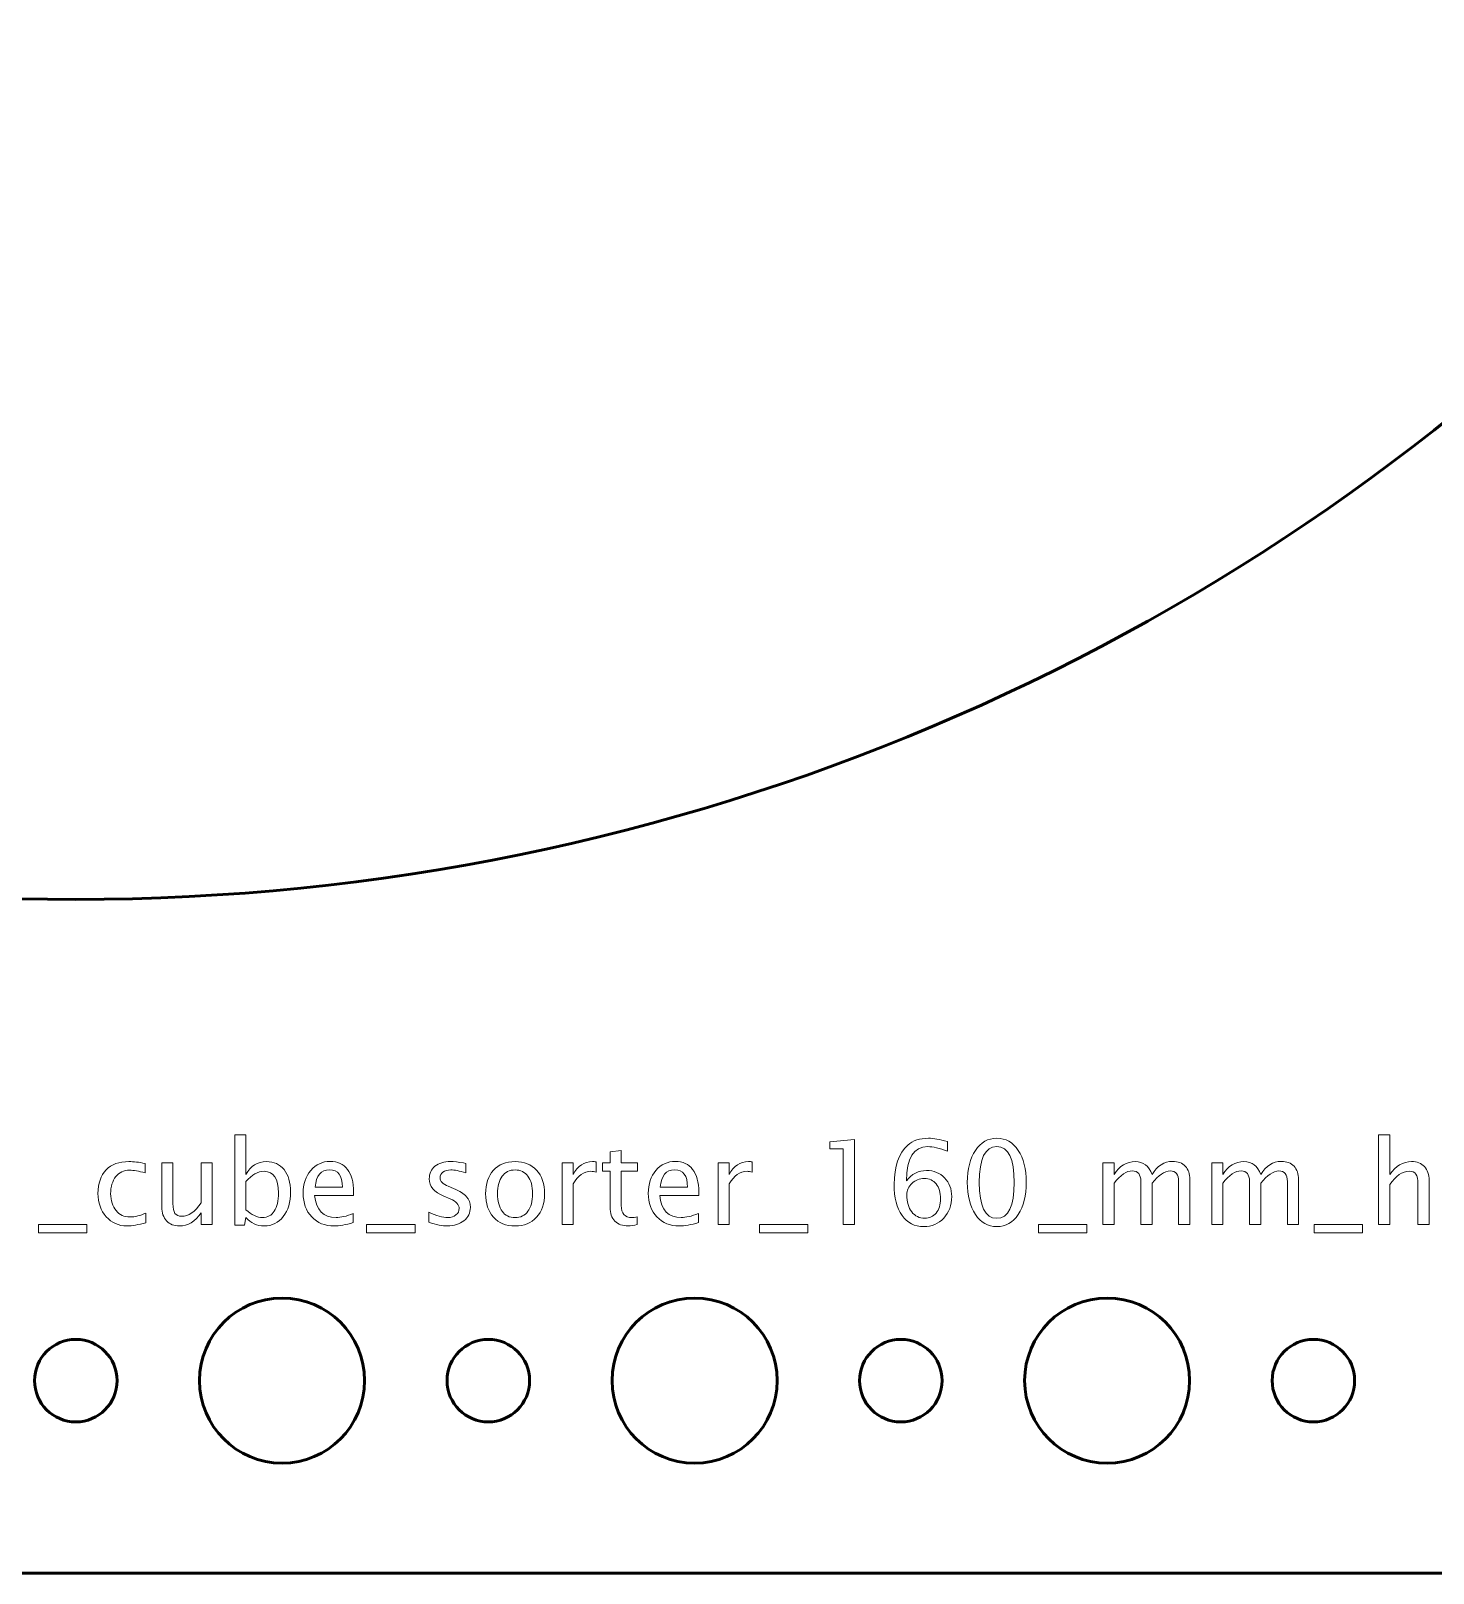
# Model space of a CAD drawing. Header units: centimetres. Extents: x -31.4 to 31.4, y -20.9 to 20.9.
# Drawn here: x -21.16 to -16.06, y -20.95 to -15.34 of the extents above; entities that cross this region are included whole.
import ezdxf

# ---------------------------------------------------------------- set-up
doc = ezdxf.new("R2010")
doc.units = ezdxf.units.CM
doc.header["$MEASUREMENT"] = 0
doc.layers.add('Layer 1', color=7, linetype='Continuous')

msp = doc.modelspace()

# ---------------------------------------------------------------- linework, layer by layer
at = {"layer": 'Layer 1', "lineweight": 53}
msp.add_ellipse((-20.99977, -10.50023), major_axis=(0, 8.00023), ratio=1, dxfattribs=at)
for points, knots in [([(-31.45, -20.45), (-31.45, -20.45), (-31.45, -0.55), (-31.45, -0.55), (-31.45, -0.55), (-31.45, -0.27386), (-31.22614, -0.05), (-30.95, -0.05), (-30.95, -0.05), (-30.95, -0.05), (-11.05, -0.05), (-11.05, -0.05), (-11.05, -0.05), (-10.77386, -0.05), (-10.55, -0.27386), (-10.55, -0.55), (-10.55, -0.55), (-10.55, -0.55), (-10.55, -20.45), (-10.55, -20.45), (-10.55, -20.45), (-10.55, -20.72614), (-10.77386, -20.95), (-11.05, -20.95), (-11.05, -20.95), (-11.05, -20.95), (-30.95, -20.95), (-30.95, -20.95), (-30.95, -20.95), (-31.22614, -20.95), (-31.45, -20.72614), (-31.45, -20.45)], [0, 0, 0, 0, 0.1111111, 0.1111111, 0.1111111, 0.1111111, 0.2222222, 0.2222222, 0.2222222, 0.2222222, 0.3333333, 0.3333333, 0.3333333, 0.3333333, 0.4444444, 0.4444444, 0.4444444, 0.4444444, 0.5555556, 0.5555556, 0.5555556, 0.5555556, 0.6666667, 0.6666667, 0.6666667, 0.6666667, 0.7777778, 0.7777778, 0.7777778, 0.7777778, 1, 1, 1, 1]), ([(-20.55, -20.25), (-20.55, -20.08431), (-20.41569, -19.95), (-20.25, -19.95), (-20.25, -19.95), (-20.08431, -19.95), (-19.95, -20.08431), (-19.95, -20.25), (-19.95, -20.25), (-19.95, -20.41569), (-20.08431, -20.55), (-20.25, -20.55), (-20.25, -20.55), (-20.41569, -20.55), (-20.55, -20.41569), (-20.55, -20.25)], [0, 0, 0, 0, 0.2, 0.2, 0.2, 0.2, 0.4, 0.4, 0.4, 0.4, 0.6, 0.6, 0.6, 0.6, 1, 1, 1, 1]), ([(-19.05, -20.25), (-19.05, -20.08431), (-18.91569, -19.95), (-18.75, -19.95), (-18.75, -19.95), (-18.58431, -19.95), (-18.45, -20.08431), (-18.45, -20.25), (-18.45, -20.25), (-18.45, -20.41569), (-18.58431, -20.55), (-18.75, -20.55), (-18.75, -20.55), (-18.91569, -20.55), (-19.05, -20.41569), (-19.05, -20.25)], [0, 0, 0, 0, 0.2, 0.2, 0.2, 0.2, 0.4, 0.4, 0.4, 0.4, 0.6, 0.6, 0.6, 0.6, 1, 1, 1, 1]), ([(-17.55, -20.25), (-17.55, -20.08431), (-17.41569, -19.95), (-17.25, -19.95), (-17.25, -19.95), (-17.08431, -19.95), (-16.95, -20.08431), (-16.95, -20.25), (-16.95, -20.25), (-16.95, -20.41569), (-17.08431, -20.55), (-17.25, -20.55), (-17.25, -20.55), (-17.41569, -20.55), (-17.55, -20.41569), (-17.55, -20.25)], [0, 0, 0, 0, 0.2, 0.2, 0.2, 0.2, 0.4, 0.4, 0.4, 0.4, 0.6, 0.6, 0.6, 0.6, 1, 1, 1, 1]), ([(-21.15, -20.25), (-21.15, -20.16716), (-21.08284, -20.1), (-21, -20.1), (-21, -20.1), (-20.91716, -20.1), (-20.85, -20.16716), (-20.85, -20.25), (-20.85, -20.25), (-20.85, -20.33284), (-20.91716, -20.4), (-21, -20.4), (-21, -20.4), (-21.08284, -20.4), (-21.15, -20.33284), (-21.15, -20.25)], [0, 0, 0, 0, 0.2, 0.2, 0.2, 0.2, 0.4, 0.4, 0.4, 0.4, 0.6, 0.6, 0.6, 0.6, 1, 1, 1, 1]), ([(-19.65, -20.25), (-19.65, -20.16716), (-19.58284, -20.1), (-19.5, -20.1), (-19.5, -20.1), (-19.41716, -20.1), (-19.35, -20.16716), (-19.35, -20.25), (-19.35, -20.25), (-19.35, -20.33284), (-19.41716, -20.4), (-19.5, -20.4), (-19.5, -20.4), (-19.58284, -20.4), (-19.65, -20.33284), (-19.65, -20.25)], [0, 0, 0, 0, 0.2, 0.2, 0.2, 0.2, 0.4, 0.4, 0.4, 0.4, 0.6, 0.6, 0.6, 0.6, 1, 1, 1, 1]), ([(-18.15, -20.25), (-18.15, -20.16716), (-18.08284, -20.1), (-18, -20.1), (-18, -20.1), (-17.91716, -20.1), (-17.85, -20.16716), (-17.85, -20.25), (-17.85, -20.25), (-17.85, -20.33284), (-17.91716, -20.4), (-18, -20.4), (-18, -20.4), (-18.08284, -20.4), (-18.15, -20.33284), (-18.15, -20.25)], [0, 0, 0, 0, 0.2, 0.2, 0.2, 0.2, 0.4, 0.4, 0.4, 0.4, 0.6, 0.6, 0.6, 0.6, 1, 1, 1, 1]), ([(-16.65, -20.25), (-16.65, -20.16716), (-16.58284, -20.1), (-16.5, -20.1), (-16.5, -20.1), (-16.41716, -20.1), (-16.35, -20.16716), (-16.35, -20.25), (-16.35, -20.25), (-16.35, -20.33284), (-16.41716, -20.4), (-16.5, -20.4), (-16.5, -20.4), (-16.58284, -20.4), (-16.65, -20.33284), (-16.65, -20.25)], [0, 0, 0, 0, 0.2, 0.2, 0.2, 0.2, 0.4, 0.4, 0.4, 0.4, 0.6, 0.6, 0.6, 0.6, 1, 1, 1, 1])]:
    msp.add_open_spline(points, degree=3, knots=knots, dxfattribs=at)
at = {"layer": 'Layer 1', "color": 5, "lineweight": 9}
for points, knots in [([(-20.422, -19.68506), (-20.422, -19.68506), (-20.422, -19.35613), (-20.422, -19.35613), (-20.422, -19.35613), (-20.422, -19.35613), (-20.38136, -19.35613), (-20.38136, -19.35613), (-20.38136, -19.35613), (-20.38136, -19.35613), (-20.38136, -19.50056), (-20.38136, -19.50056), (-20.38136, -19.50056), (-20.36471, -19.46916), (-20.33966, -19.4535), (-20.30629, -19.4535), (-20.30629, -19.4535), (-20.27927, -19.4535), (-20.25803, -19.46331), (-20.24251, -19.48299), (-20.24251, -19.48299), (-20.22699, -19.50268), (-20.21923, -19.52956), (-20.21923, -19.56363), (-20.21923, -19.56363), (-20.21923, -19.60075), (-20.22804, -19.63073), (-20.24561, -19.65345), (-20.24561, -19.65345), (-20.26318, -19.67624), (-20.28632, -19.6876), (-20.31497, -19.6876), (-20.31497, -19.6876), (-20.34157, -19.6876), (-20.36372, -19.67744), (-20.38136, -19.65705), (-20.38136, -19.65705), (-20.38136, -19.65705), (-20.3863, -19.68506), (-20.3863, -19.68506), (-20.3863, -19.68506), (-20.3863, -19.68506), (-20.422, -19.68506), (-20.422, -19.68506)], [0, 0, 0, 0, 0.0833333, 0.0833333, 0.0833333, 0.0833333, 0.1666667, 0.1666667, 0.1666667, 0.1666667, 0.25, 0.25, 0.25, 0.25, 0.3333333, 0.3333333, 0.3333333, 0.3333333, 0.4166667, 0.4166667, 0.4166667, 0.4166667, 0.5, 0.5, 0.5, 0.5, 0.5833333, 0.5833333, 0.5833333, 0.5833333, 0.6666667, 0.6666667, 0.6666667, 0.6666667, 0.75, 0.75, 0.75, 0.75, 0.8333333, 0.8333333, 0.8333333, 0.8333333, 1, 1, 1, 1]), ([(-18.20958, -19.68252), (-18.20958, -19.68252), (-18.20958, -19.40693), (-18.20958, -19.40693), (-18.20958, -19.40693), (-18.20958, -19.40693), (-18.25826, -19.40693), (-18.25826, -19.40693), (-18.25826, -19.40693), (-18.25826, -19.40693), (-18.25826, -19.38153), (-18.25826, -19.38153), (-18.25826, -19.38153), (-18.25826, -19.38153), (-18.16894, -19.37391), (-18.16894, -19.37391), (-18.16894, -19.37391), (-18.16894, -19.37391), (-18.16894, -19.68252), (-18.16894, -19.68252), (-18.16894, -19.68252), (-18.16894, -19.68252), (-18.20958, -19.68252), (-18.20958, -19.68252)], [0, 0, 0, 0, 0.1428571, 0.1428571, 0.1428571, 0.1428571, 0.2857143, 0.2857143, 0.2857143, 0.2857143, 0.4285714, 0.4285714, 0.4285714, 0.4285714, 0.5714286, 0.5714286, 0.5714286, 0.5714286, 0.7142857, 0.7142857, 0.7142857, 0.7142857, 1, 1, 1, 1]), ([(-17.97999, -19.52391), (-17.96051, -19.49872), (-17.93603, -19.48609), (-17.90654, -19.48609), (-17.90654, -19.48609), (-17.8798, -19.48609), (-17.85793, -19.49491), (-17.84085, -19.51262), (-17.84085, -19.51262), (-17.82385, -19.53033), (-17.81531, -19.55305), (-17.81531, -19.58078), (-17.81531, -19.58078), (-17.81531, -19.6126), (-17.82484, -19.63878), (-17.84396, -19.65931), (-17.84396, -19.65931), (-17.86308, -19.67984), (-17.88735, -19.69014), (-17.91691, -19.69014), (-17.91691, -19.69014), (-17.9505, -19.69014), (-17.97688, -19.67652), (-17.99586, -19.64936), (-17.99586, -19.64936), (-18.01491, -19.62212), (-18.02444, -19.58445), (-18.02444, -19.5364), (-18.02444, -19.5364), (-18.02444, -19.47163), (-18.00779, -19.42415), (-17.97455, -19.39381), (-17.97455, -19.39381), (-17.95649, -19.37716), (-17.93152, -19.36883), (-17.8997, -19.36883), (-17.8997, -19.36883), (-17.88121, -19.36883), (-17.85828, -19.37264), (-17.83098, -19.38026), (-17.83098, -19.38026), (-17.83098, -19.38026), (-17.83098, -19.41582), (-17.83098, -19.41582), (-17.83098, -19.41582), (-17.85983, -19.40482), (-17.88354, -19.39931), (-17.90217, -19.39931), (-17.90217, -19.39931), (-17.95402, -19.39931), (-17.97999, -19.44087), (-17.97999, -19.52391)], [0, 0, 0, 0, 0.0714286, 0.0714286, 0.0714286, 0.0714286, 0.1428571, 0.1428571, 0.1428571, 0.1428571, 0.2142857, 0.2142857, 0.2142857, 0.2142857, 0.2857143, 0.2857143, 0.2857143, 0.2857143, 0.3571429, 0.3571429, 0.3571429, 0.3571429, 0.4285714, 0.4285714, 0.4285714, 0.4285714, 0.5, 0.5, 0.5, 0.5, 0.5714286, 0.5714286, 0.5714286, 0.5714286, 0.6428571, 0.6428571, 0.6428571, 0.6428571, 0.7142857, 0.7142857, 0.7142857, 0.7142857, 0.7857143, 0.7857143, 0.7857143, 0.7857143, 0.8571429, 0.8571429, 0.8571429, 0.8571429, 1, 1, 1, 1]), ([(-17.65134, -19.69014), (-17.68344, -19.69014), (-17.70933, -19.67539), (-17.72895, -19.64597), (-17.72895, -19.64597), (-17.74863, -19.61655), (-17.75844, -19.57775), (-17.75844, -19.52949), (-17.75844, -19.52949), (-17.75844, -19.48123), (-17.74863, -19.44242), (-17.72895, -19.413), (-17.72895, -19.413), (-17.70933, -19.38358), (-17.68344, -19.36883), (-17.65134, -19.36883), (-17.65134, -19.36883), (-17.61909, -19.36883), (-17.5932, -19.38351), (-17.57359, -19.41286), (-17.57359, -19.41286), (-17.55404, -19.44221), (-17.54424, -19.48109), (-17.54424, -19.52949), (-17.54424, -19.52949), (-17.54424, -19.57775), (-17.55404, -19.61655), (-17.57359, -19.64597), (-17.57359, -19.64597), (-17.5932, -19.67539), (-17.61909, -19.69014), (-17.65134, -19.69014)], [0, 0, 0, 0, 0.1111111, 0.1111111, 0.1111111, 0.1111111, 0.2222222, 0.2222222, 0.2222222, 0.2222222, 0.3333333, 0.3333333, 0.3333333, 0.3333333, 0.4444444, 0.4444444, 0.4444444, 0.4444444, 0.5555556, 0.5555556, 0.5555556, 0.5555556, 0.6666667, 0.6666667, 0.6666667, 0.6666667, 0.7777778, 0.7777778, 0.7777778, 0.7777778, 1, 1, 1, 1]), ([(-17.65141, -19.65966), (-17.609, -19.65966), (-17.58784, -19.61627), (-17.58784, -19.52949), (-17.58784, -19.52949), (-17.58784, -19.4427), (-17.609, -19.39931), (-17.65141, -19.39931), (-17.65141, -19.39931), (-17.69367, -19.39931), (-17.71484, -19.4427), (-17.71484, -19.52949), (-17.71484, -19.52949), (-17.71484, -19.61627), (-17.69367, -19.65966), (-17.65141, -19.65966)], [0, 0, 0, 0, 0.2, 0.2, 0.2, 0.2, 0.4, 0.4, 0.4, 0.4, 0.6, 0.6, 0.6, 0.6, 1, 1, 1, 1]), ([(-16.26294, -19.68252), (-16.26294, -19.68252), (-16.26294, -19.35613), (-16.26294, -19.35613), (-16.26294, -19.35613), (-16.26294, -19.35613), (-16.2223, -19.35613), (-16.2223, -19.35613), (-16.2223, -19.35613), (-16.2223, -19.35613), (-16.2223, -19.50056), (-16.2223, -19.50056), (-16.2223, -19.50056), (-16.20078, -19.46916), (-16.17439, -19.4535), (-16.14321, -19.4535), (-16.14321, -19.4535), (-16.12359, -19.4535), (-16.108, -19.45964), (-16.0965, -19.47198), (-16.0965, -19.47198), (-16.085, -19.48426), (-16.07922, -19.50084), (-16.07922, -19.52158), (-16.07922, -19.52158), (-16.07922, -19.52158), (-16.07922, -19.68252), (-16.07922, -19.68252), (-16.07922, -19.68252), (-16.07922, -19.68252), (-16.11985, -19.68252), (-16.11985, -19.68252), (-16.11985, -19.68252), (-16.11985, -19.68252), (-16.11985, -19.53485), (-16.11985, -19.53485), (-16.11985, -19.53485), (-16.11985, -19.5182), (-16.12232, -19.50634), (-16.12719, -19.49929), (-16.12719, -19.49929), (-16.13213, -19.49216), (-16.14025, -19.48863), (-16.1516, -19.48863), (-16.1516, -19.48863), (-16.17658, -19.48863), (-16.20015, -19.50493), (-16.2223, -19.53753), (-16.2223, -19.53753), (-16.2223, -19.53753), (-16.2223, -19.68252), (-16.2223, -19.68252), (-16.2223, -19.68252), (-16.2223, -19.68252), (-16.26294, -19.68252), (-16.26294, -19.68252)], [0, 0, 0, 0, 0.0666667, 0.0666667, 0.0666667, 0.0666667, 0.1333333, 0.1333333, 0.1333333, 0.1333333, 0.2, 0.2, 0.2, 0.2, 0.2666667, 0.2666667, 0.2666667, 0.2666667, 0.3333333, 0.3333333, 0.3333333, 0.3333333, 0.4, 0.4, 0.4, 0.4, 0.4666667, 0.4666667, 0.4666667, 0.4666667, 0.5333333, 0.5333333, 0.5333333, 0.5333333, 0.6, 0.6, 0.6, 0.6, 0.6666667, 0.6666667, 0.6666667, 0.6666667, 0.7333333, 0.7333333, 0.7333333, 0.7333333, 0.8, 0.8, 0.8, 0.8, 0.8666667, 0.8666667, 0.8666667, 0.8666667, 1, 1, 1, 1]), ([(-20.74578, -19.67575), (-20.7721, -19.68365), (-20.79482, -19.6876), (-20.81394, -19.6876), (-20.81394, -19.6876), (-20.84428, -19.6876), (-20.8694, -19.67638), (-20.88936, -19.65402), (-20.88936, -19.65402), (-20.90933, -19.63158), (-20.91935, -19.60329), (-20.91935, -19.56921), (-20.91935, -19.56921), (-20.91935, -19.5328), (-20.90947, -19.50437), (-20.88972, -19.48405), (-20.88972, -19.48405), (-20.86996, -19.46366), (-20.84237, -19.4535), (-20.80696, -19.4535), (-20.80696, -19.4535), (-20.78953, -19.4535), (-20.76991, -19.4559), (-20.74832, -19.4607), (-20.74832, -19.4607), (-20.74832, -19.4607), (-20.74832, -19.49498), (-20.74832, -19.49498), (-20.74832, -19.49498), (-20.77126, -19.48821), (-20.78995, -19.48482), (-20.80435, -19.48482), (-20.80435, -19.48482), (-20.82523, -19.48482), (-20.84195, -19.49266), (-20.85444, -19.50825), (-20.85444, -19.50825), (-20.86693, -19.52384), (-20.87321, -19.54466), (-20.87321, -19.57062), (-20.87321, -19.57062), (-20.87321, -19.59581), (-20.86672, -19.61613), (-20.8538, -19.63172), (-20.8538, -19.63172), (-20.84089, -19.64724), (-20.82403, -19.655), (-20.80308, -19.655), (-20.80308, -19.655), (-20.78452, -19.655), (-20.76547, -19.65021), (-20.74578, -19.64061), (-20.74578, -19.64061), (-20.74578, -19.64061), (-20.74578, -19.67575), (-20.74578, -19.67575)], [0, 0, 0, 0, 0.0666667, 0.0666667, 0.0666667, 0.0666667, 0.1333333, 0.1333333, 0.1333333, 0.1333333, 0.2, 0.2, 0.2, 0.2, 0.2666667, 0.2666667, 0.2666667, 0.2666667, 0.3333333, 0.3333333, 0.3333333, 0.3333333, 0.4, 0.4, 0.4, 0.4, 0.4666667, 0.4666667, 0.4666667, 0.4666667, 0.5333333, 0.5333333, 0.5333333, 0.5333333, 0.6, 0.6, 0.6, 0.6, 0.6666667, 0.6666667, 0.6666667, 0.6666667, 0.7333333, 0.7333333, 0.7333333, 0.7333333, 0.8, 0.8, 0.8, 0.8, 0.8666667, 0.8666667, 0.8666667, 0.8666667, 1, 1, 1, 1]), ([(-19.9909, -19.67532), (-20.01821, -19.68351), (-20.04156, -19.6876), (-20.06104, -19.6876), (-20.06104, -19.6876), (-20.09427, -19.6876), (-20.12129, -19.67659), (-20.1421, -19.65465), (-20.1421, -19.65465), (-20.16292, -19.63271), (-20.17336, -19.60427), (-20.17336, -19.56928), (-20.17336, -19.56928), (-20.17336, -19.53534), (-20.16419, -19.50747), (-20.14577, -19.48567), (-20.14577, -19.48567), (-20.12736, -19.46394), (-20.10379, -19.45308), (-20.07508, -19.45308), (-20.07508, -19.45308), (-20.04791, -19.45308), (-20.02689, -19.46274), (-20.01207, -19.48207), (-20.01207, -19.48207), (-19.99725, -19.50141), (-19.98985, -19.52878), (-19.98985, -19.56427), (-19.98985, -19.56427), (-19.98985, -19.56427), (-19.99006, -19.57669), (-19.99006, -19.57669), (-19.99006, -19.57669), (-19.99006, -19.57669), (-20.13187, -19.57669), (-20.13187, -19.57669), (-20.13187, -19.57669), (-20.12595, -19.63031), (-20.09977, -19.65712), (-20.05342, -19.65712), (-20.05342, -19.65712), (-20.03641, -19.65712), (-20.0156, -19.65232), (-19.9909, -19.64273), (-19.9909, -19.64273), (-19.9909, -19.64273), (-19.9909, -19.67532), (-19.9909, -19.67532)], [0, 0, 0, 0, 0.0769231, 0.0769231, 0.0769231, 0.0769231, 0.1538462, 0.1538462, 0.1538462, 0.1538462, 0.2307692, 0.2307692, 0.2307692, 0.2307692, 0.3076923, 0.3076923, 0.3076923, 0.3076923, 0.3846154, 0.3846154, 0.3846154, 0.3846154, 0.4615385, 0.4615385, 0.4615385, 0.4615385, 0.5384615, 0.5384615, 0.5384615, 0.5384615, 0.6153846, 0.6153846, 0.6153846, 0.6153846, 0.6923077, 0.6923077, 0.6923077, 0.6923077, 0.7692308, 0.7692308, 0.7692308, 0.7692308, 0.8461538, 0.8461538, 0.8461538, 0.8461538, 1, 1, 1, 1]), ([(-19.71608, -19.67448), (-19.71608, -19.67448), (-19.71608, -19.63722), (-19.71608, -19.63722), (-19.71608, -19.63722), (-19.68948, -19.65049), (-19.66641, -19.65712), (-19.64673, -19.65712), (-19.64673, -19.65712), (-19.63502, -19.65712), (-19.62528, -19.65395), (-19.61759, -19.6476), (-19.61759, -19.6476), (-19.6099, -19.64132), (-19.60602, -19.63341), (-19.60602, -19.62389), (-19.60602, -19.62389), (-19.60602, -19.60999), (-19.61681, -19.59849), (-19.6384, -19.58939), (-19.6384, -19.58939), (-19.6384, -19.58939), (-19.66218, -19.5793), (-19.66218, -19.5793), (-19.66218, -19.5793), (-19.69725, -19.56476), (-19.71481, -19.54374), (-19.71481, -19.51643), (-19.71481, -19.51643), (-19.71481, -19.49689), (-19.7079, -19.48151), (-19.69407, -19.47029), (-19.69407, -19.47029), (-19.68024, -19.45907), (-19.66126, -19.4535), (-19.6372, -19.4535), (-19.6372, -19.4535), (-19.62471, -19.4535), (-19.60919, -19.45519), (-19.59078, -19.45865), (-19.59078, -19.45865), (-19.59078, -19.45865), (-19.58231, -19.46027), (-19.58231, -19.46027), (-19.58231, -19.46027), (-19.58231, -19.46027), (-19.58231, -19.49414), (-19.58231, -19.49414), (-19.58231, -19.49414), (-19.60496, -19.48736), (-19.62302, -19.48398), (-19.6365, -19.48398), (-19.6365, -19.48398), (-19.64835, -19.48398), (-19.65773, -19.48659), (-19.66486, -19.49174), (-19.66486, -19.49174), (-19.67192, -19.49689), (-19.67544, -19.5038), (-19.67544, -19.51248), (-19.67544, -19.51248), (-19.67544, -19.52469), (-19.66557, -19.53506), (-19.64574, -19.54346), (-19.64574, -19.54346), (-19.64574, -19.54346), (-19.6262, -19.55171), (-19.6262, -19.55171), (-19.6262, -19.55171), (-19.60404, -19.56102), (-19.58838, -19.5709), (-19.57921, -19.58127), (-19.57921, -19.58127), (-19.56996, -19.59165), (-19.56538, -19.60463), (-19.56538, -19.62015), (-19.56538, -19.62015), (-19.56538, -19.63983), (-19.57314, -19.65599), (-19.58873, -19.66862), (-19.58873, -19.66862), (-19.60425, -19.68125), (-19.62415, -19.6876), (-19.64835, -19.6876), (-19.64835, -19.6876), (-19.66698, -19.6876), (-19.68948, -19.68323), (-19.71608, -19.67448)], [0, 0, 0, 0, 0.0434783, 0.0434783, 0.0434783, 0.0434783, 0.0869565, 0.0869565, 0.0869565, 0.0869565, 0.1304348, 0.1304348, 0.1304348, 0.1304348, 0.173913, 0.173913, 0.173913, 0.173913, 0.2173913, 0.2173913, 0.2173913, 0.2173913, 0.2608696, 0.2608696, 0.2608696, 0.2608696, 0.3043478, 0.3043478, 0.3043478, 0.3043478, 0.3478261, 0.3478261, 0.3478261, 0.3478261, 0.3913043, 0.3913043, 0.3913043, 0.3913043, 0.4347826, 0.4347826, 0.4347826, 0.4347826, 0.4782609, 0.4782609, 0.4782609, 0.4782609, 0.5217391, 0.5217391, 0.5217391, 0.5217391, 0.5652174, 0.5652174, 0.5652174, 0.5652174, 0.6086957, 0.6086957, 0.6086957, 0.6086957, 0.6521739, 0.6521739, 0.6521739, 0.6521739, 0.6956522, 0.6956522, 0.6956522, 0.6956522, 0.7391304, 0.7391304, 0.7391304, 0.7391304, 0.7826087, 0.7826087, 0.7826087, 0.7826087, 0.826087, 0.826087, 0.826087, 0.826087, 0.8695652, 0.8695652, 0.8695652, 0.8695652, 0.9130435, 0.9130435, 0.9130435, 0.9130435, 1, 1, 1, 1]), ([(-19.40289, -19.6876), (-19.43584, -19.6876), (-19.46194, -19.67709), (-19.48113, -19.65606), (-19.48113, -19.65606), (-19.50039, -19.63504), (-19.50999, -19.60646), (-19.50999, -19.57041), (-19.50999, -19.57041), (-19.50999, -19.53443), (-19.50039, -19.50592), (-19.48113, -19.48497), (-19.48113, -19.48497), (-19.46194, -19.46401), (-19.43584, -19.4535), (-19.40289, -19.4535), (-19.40289, -19.4535), (-19.36994, -19.4535), (-19.34383, -19.46401), (-19.32464, -19.48497), (-19.32464, -19.48497), (-19.30538, -19.50592), (-19.29579, -19.53443), (-19.29579, -19.57041), (-19.29579, -19.57041), (-19.29579, -19.60646), (-19.30538, -19.63504), (-19.32464, -19.65606), (-19.32464, -19.65606), (-19.34383, -19.67709), (-19.36994, -19.6876), (-19.40289, -19.6876)], [0, 0, 0, 0, 0.1111111, 0.1111111, 0.1111111, 0.1111111, 0.2222222, 0.2222222, 0.2222222, 0.2222222, 0.3333333, 0.3333333, 0.3333333, 0.3333333, 0.4444444, 0.4444444, 0.4444444, 0.4444444, 0.5555556, 0.5555556, 0.5555556, 0.5555556, 0.6666667, 0.6666667, 0.6666667, 0.6666667, 0.7777778, 0.7777778, 0.7777778, 0.7777778, 1, 1, 1, 1]), ([(-19.23214, -19.68252), (-19.23214, -19.68252), (-19.23214, -19.45816), (-19.23214, -19.45816), (-19.23214, -19.45816), (-19.23214, -19.45816), (-19.1915, -19.45816), (-19.1915, -19.45816), (-19.1915, -19.45816), (-19.1915, -19.45816), (-19.1915, -19.50056), (-19.1915, -19.50056), (-19.1915, -19.50056), (-19.17534, -19.46916), (-19.15192, -19.4535), (-19.12116, -19.4535), (-19.12116, -19.4535), (-19.11699, -19.4535), (-19.11262, -19.45385), (-19.1081, -19.45456), (-19.1081, -19.45456), (-19.1081, -19.45456), (-19.1081, -19.49259), (-19.1081, -19.49259), (-19.1081, -19.49259), (-19.11516, -19.49026), (-19.12137, -19.48906), (-19.12673, -19.48906), (-19.12673, -19.48906), (-19.15255, -19.48906), (-19.17414, -19.5043), (-19.1915, -19.53485), (-19.1915, -19.53485), (-19.1915, -19.53485), (-19.1915, -19.68252), (-19.1915, -19.68252), (-19.1915, -19.68252), (-19.1915, -19.68252), (-19.23214, -19.68252), (-19.23214, -19.68252)], [0, 0, 0, 0, 0.0909091, 0.0909091, 0.0909091, 0.0909091, 0.1818182, 0.1818182, 0.1818182, 0.1818182, 0.2727273, 0.2727273, 0.2727273, 0.2727273, 0.3636364, 0.3636364, 0.3636364, 0.3636364, 0.4545455, 0.4545455, 0.4545455, 0.4545455, 0.5454545, 0.5454545, 0.5454545, 0.5454545, 0.6363636, 0.6363636, 0.6363636, 0.6363636, 0.7272727, 0.7272727, 0.7272727, 0.7272727, 0.8181818, 0.8181818, 0.8181818, 0.8181818, 1, 1, 1, 1]), ([(-18.9586, -19.68245), (-18.97116, -19.68591), (-18.9821, -19.6876), (-18.99134, -19.6876), (-18.99134, -19.6876), (-19.01208, -19.6876), (-19.02824, -19.68167), (-19.03981, -19.66982), (-19.03981, -19.66982), (-19.05145, -19.65797), (-19.05724, -19.64153), (-19.05724, -19.62043), (-19.05724, -19.62043), (-19.05724, -19.62043), (-19.05724, -19.48863), (-19.05724, -19.48863), (-19.05724, -19.48863), (-19.05724, -19.48863), (-19.08532, -19.48863), (-19.08532, -19.48863), (-19.08532, -19.48863), (-19.08532, -19.48863), (-19.08532, -19.45816), (-19.08532, -19.45816), (-19.08532, -19.45816), (-19.08532, -19.45816), (-19.05724, -19.45816), (-19.05724, -19.45816), (-19.05724, -19.45816), (-19.05724, -19.45816), (-19.05724, -19.41759), (-19.05724, -19.41759), (-19.05724, -19.41759), (-19.05724, -19.41759), (-19.0166, -19.41371), (-19.0166, -19.41371), (-19.0166, -19.41371), (-19.0166, -19.41371), (-19.0166, -19.45816), (-19.0166, -19.45816), (-19.0166, -19.45816), (-19.0166, -19.45816), (-18.95775, -19.45816), (-18.95775, -19.45816), (-18.95775, -19.45816), (-18.95775, -19.45816), (-18.95775, -19.48863), (-18.95775, -19.48863), (-18.95775, -19.48863), (-18.95775, -19.48863), (-19.0166, -19.48863), (-19.0166, -19.48863), (-19.0166, -19.48863), (-19.0166, -19.48863), (-19.0166, -19.61309), (-19.0166, -19.61309), (-19.0166, -19.61309), (-19.0166, -19.64244), (-19.00383, -19.65712), (-18.97836, -19.65712), (-18.97836, -19.65712), (-18.97292, -19.65712), (-18.96636, -19.6562), (-18.9586, -19.65444), (-18.9586, -19.65444), (-18.9586, -19.65444), (-18.9586, -19.68245), (-18.9586, -19.68245)], [0, 0, 0, 0, 0.0555556, 0.0555556, 0.0555556, 0.0555556, 0.1111111, 0.1111111, 0.1111111, 0.1111111, 0.1666667, 0.1666667, 0.1666667, 0.1666667, 0.2222222, 0.2222222, 0.2222222, 0.2222222, 0.2777778, 0.2777778, 0.2777778, 0.2777778, 0.3333333, 0.3333333, 0.3333333, 0.3333333, 0.3888889, 0.3888889, 0.3888889, 0.3888889, 0.4444444, 0.4444444, 0.4444444, 0.4444444, 0.5, 0.5, 0.5, 0.5, 0.5555556, 0.5555556, 0.5555556, 0.5555556, 0.6111111, 0.6111111, 0.6111111, 0.6111111, 0.6666667, 0.6666667, 0.6666667, 0.6666667, 0.7222222, 0.7222222, 0.7222222, 0.7222222, 0.7777778, 0.7777778, 0.7777778, 0.7777778, 0.8333333, 0.8333333, 0.8333333, 0.8333333, 0.8888889, 0.8888889, 0.8888889, 0.8888889, 1, 1, 1, 1]), ([(-18.73592, -19.67532), (-18.76323, -19.68351), (-18.78658, -19.6876), (-18.80606, -19.6876), (-18.80606, -19.6876), (-18.83929, -19.6876), (-18.86631, -19.67659), (-18.88712, -19.65465), (-18.88712, -19.65465), (-18.90794, -19.63271), (-18.91838, -19.60427), (-18.91838, -19.56928), (-18.91838, -19.56928), (-18.91838, -19.53534), (-18.90921, -19.50747), (-18.89079, -19.48567), (-18.89079, -19.48567), (-18.87238, -19.46394), (-18.84881, -19.45308), (-18.8201, -19.45308), (-18.8201, -19.45308), (-18.79293, -19.45308), (-18.77191, -19.46274), (-18.75709, -19.48207), (-18.75709, -19.48207), (-18.74227, -19.50141), (-18.73487, -19.52878), (-18.73487, -19.56427), (-18.73487, -19.56427), (-18.73487, -19.56427), (-18.73508, -19.57669), (-18.73508, -19.57669), (-18.73508, -19.57669), (-18.73508, -19.57669), (-18.87689, -19.57669), (-18.87689, -19.57669), (-18.87689, -19.57669), (-18.87097, -19.63031), (-18.84479, -19.65712), (-18.79844, -19.65712), (-18.79844, -19.65712), (-18.78143, -19.65712), (-18.76062, -19.65232), (-18.73592, -19.64273), (-18.73592, -19.64273), (-18.73592, -19.64273), (-18.73592, -19.67532), (-18.73592, -19.67532)], [0, 0, 0, 0, 0.0769231, 0.0769231, 0.0769231, 0.0769231, 0.1538462, 0.1538462, 0.1538462, 0.1538462, 0.2307692, 0.2307692, 0.2307692, 0.2307692, 0.3076923, 0.3076923, 0.3076923, 0.3076923, 0.3846154, 0.3846154, 0.3846154, 0.3846154, 0.4615385, 0.4615385, 0.4615385, 0.4615385, 0.5384615, 0.5384615, 0.5384615, 0.5384615, 0.6153846, 0.6153846, 0.6153846, 0.6153846, 0.6923077, 0.6923077, 0.6923077, 0.6923077, 0.7692308, 0.7692308, 0.7692308, 0.7692308, 0.8461538, 0.8461538, 0.8461538, 0.8461538, 1, 1, 1, 1]), ([(-18.66473, -19.68252), (-18.66473, -19.68252), (-18.66473, -19.45816), (-18.66473, -19.45816), (-18.66473, -19.45816), (-18.66473, -19.45816), (-18.62409, -19.45816), (-18.62409, -19.45816), (-18.62409, -19.45816), (-18.62409, -19.45816), (-18.62409, -19.50056), (-18.62409, -19.50056), (-18.62409, -19.50056), (-18.60793, -19.46916), (-18.58451, -19.4535), (-18.55375, -19.4535), (-18.55375, -19.4535), (-18.54958, -19.4535), (-18.54521, -19.45385), (-18.54069, -19.45456), (-18.54069, -19.45456), (-18.54069, -19.45456), (-18.54069, -19.49259), (-18.54069, -19.49259), (-18.54069, -19.49259), (-18.54775, -19.49026), (-18.55396, -19.48906), (-18.55932, -19.48906), (-18.55932, -19.48906), (-18.58514, -19.48906), (-18.60673, -19.5043), (-18.62409, -19.53485), (-18.62409, -19.53485), (-18.62409, -19.53485), (-18.62409, -19.68252), (-18.62409, -19.68252), (-18.62409, -19.68252), (-18.62409, -19.68252), (-18.66473, -19.68252), (-18.66473, -19.68252)], [0, 0, 0, 0, 0.0909091, 0.0909091, 0.0909091, 0.0909091, 0.1818182, 0.1818182, 0.1818182, 0.1818182, 0.2727273, 0.2727273, 0.2727273, 0.2727273, 0.3636364, 0.3636364, 0.3636364, 0.3636364, 0.4545455, 0.4545455, 0.4545455, 0.4545455, 0.5454545, 0.5454545, 0.5454545, 0.5454545, 0.6363636, 0.6363636, 0.6363636, 0.6363636, 0.7272727, 0.7272727, 0.7272727, 0.7272727, 0.8181818, 0.8181818, 0.8181818, 0.8181818, 1, 1, 1, 1]), ([(-17.26511, -19.68252), (-17.26511, -19.68252), (-17.26511, -19.45816), (-17.26511, -19.45816), (-17.26511, -19.45816), (-17.26511, -19.45816), (-17.22447, -19.45816), (-17.22447, -19.45816), (-17.22447, -19.45816), (-17.22447, -19.45816), (-17.22447, -19.50056), (-17.22447, -19.50056), (-17.22447, -19.50056), (-17.20464, -19.46916), (-17.17924, -19.4535), (-17.14813, -19.4535), (-17.14813, -19.4535), (-17.11814, -19.4535), (-17.09775, -19.46916), (-17.08689, -19.50056), (-17.08689, -19.50056), (-17.06763, -19.46888), (-17.04251, -19.45308), (-17.01168, -19.45308), (-17.01168, -19.45308), (-16.99199, -19.45308), (-16.97668, -19.45886), (-16.96575, -19.4705), (-16.96575, -19.4705), (-16.95481, -19.48214), (-16.94931, -19.49844), (-16.94931, -19.5194), (-16.94931, -19.5194), (-16.94931, -19.5194), (-16.94931, -19.68252), (-16.94931, -19.68252), (-16.94931, -19.68252), (-16.94931, -19.68252), (-16.98995, -19.68252), (-16.98995, -19.68252), (-16.98995, -19.68252), (-16.98995, -19.68252), (-16.98995, -19.5261), (-16.98995, -19.5261), (-16.98995, -19.5261), (-16.98995, -19.50056), (-17.00011, -19.48779), (-17.02043, -19.48779), (-17.02043, -19.48779), (-17.04152, -19.48779), (-17.06368, -19.50268), (-17.08689, -19.53252), (-17.08689, -19.53252), (-17.08689, -19.53252), (-17.08689, -19.68252), (-17.08689, -19.68252), (-17.08689, -19.68252), (-17.08689, -19.68252), (-17.12753, -19.68252), (-17.12753, -19.68252), (-17.12753, -19.68252), (-17.12753, -19.68252), (-17.12753, -19.52596), (-17.12753, -19.52596), (-17.12753, -19.52596), (-17.12753, -19.50021), (-17.13783, -19.48736), (-17.1585, -19.48736), (-17.1585, -19.48736), (-17.17903, -19.48736), (-17.20105, -19.50232), (-17.22447, -19.53231), (-17.22447, -19.53231), (-17.22447, -19.53231), (-17.22447, -19.68252), (-17.22447, -19.68252), (-17.22447, -19.68252), (-17.22447, -19.68252), (-17.26511, -19.68252), (-17.26511, -19.68252)], [0, 0, 0, 0, 0.047619, 0.047619, 0.047619, 0.047619, 0.0952381, 0.0952381, 0.0952381, 0.0952381, 0.1428571, 0.1428571, 0.1428571, 0.1428571, 0.1904762, 0.1904762, 0.1904762, 0.1904762, 0.2380952, 0.2380952, 0.2380952, 0.2380952, 0.2857143, 0.2857143, 0.2857143, 0.2857143, 0.3333333, 0.3333333, 0.3333333, 0.3333333, 0.3809524, 0.3809524, 0.3809524, 0.3809524, 0.4285714, 0.4285714, 0.4285714, 0.4285714, 0.4761905, 0.4761905, 0.4761905, 0.4761905, 0.5238095, 0.5238095, 0.5238095, 0.5238095, 0.5714286, 0.5714286, 0.5714286, 0.5714286, 0.6190476, 0.6190476, 0.6190476, 0.6190476, 0.6666667, 0.6666667, 0.6666667, 0.6666667, 0.7142857, 0.7142857, 0.7142857, 0.7142857, 0.7619048, 0.7619048, 0.7619048, 0.7619048, 0.8095238, 0.8095238, 0.8095238, 0.8095238, 0.8571429, 0.8571429, 0.8571429, 0.8571429, 0.9047619, 0.9047619, 0.9047619, 0.9047619, 1, 1, 1, 1]), ([(-16.86986, -19.68252), (-16.86986, -19.68252), (-16.86986, -19.45816), (-16.86986, -19.45816), (-16.86986, -19.45816), (-16.86986, -19.45816), (-16.82922, -19.45816), (-16.82922, -19.45816), (-16.82922, -19.45816), (-16.82922, -19.45816), (-16.82922, -19.50056), (-16.82922, -19.50056), (-16.82922, -19.50056), (-16.80939, -19.46916), (-16.78399, -19.4535), (-16.75288, -19.4535), (-16.75288, -19.4535), (-16.72289, -19.4535), (-16.7025, -19.46916), (-16.69164, -19.50056), (-16.69164, -19.50056), (-16.67238, -19.46888), (-16.64726, -19.45308), (-16.61643, -19.45308), (-16.61643, -19.45308), (-16.59674, -19.45308), (-16.58143, -19.45886), (-16.5705, -19.4705), (-16.5705, -19.4705), (-16.55956, -19.48214), (-16.55406, -19.49844), (-16.55406, -19.5194), (-16.55406, -19.5194), (-16.55406, -19.5194), (-16.55406, -19.68252), (-16.55406, -19.68252), (-16.55406, -19.68252), (-16.55406, -19.68252), (-16.5947, -19.68252), (-16.5947, -19.68252), (-16.5947, -19.68252), (-16.5947, -19.68252), (-16.5947, -19.5261), (-16.5947, -19.5261), (-16.5947, -19.5261), (-16.5947, -19.50056), (-16.60486, -19.48779), (-16.62518, -19.48779), (-16.62518, -19.48779), (-16.64627, -19.48779), (-16.66843, -19.50268), (-16.69164, -19.53252), (-16.69164, -19.53252), (-16.69164, -19.53252), (-16.69164, -19.68252), (-16.69164, -19.68252), (-16.69164, -19.68252), (-16.69164, -19.68252), (-16.73228, -19.68252), (-16.73228, -19.68252), (-16.73228, -19.68252), (-16.73228, -19.68252), (-16.73228, -19.52596), (-16.73228, -19.52596), (-16.73228, -19.52596), (-16.73228, -19.50021), (-16.74258, -19.48736), (-16.76325, -19.48736), (-16.76325, -19.48736), (-16.78378, -19.48736), (-16.8058, -19.50232), (-16.82922, -19.53231), (-16.82922, -19.53231), (-16.82922, -19.53231), (-16.82922, -19.68252), (-16.82922, -19.68252), (-16.82922, -19.68252), (-16.82922, -19.68252), (-16.86986, -19.68252), (-16.86986, -19.68252)], [0, 0, 0, 0, 0.047619, 0.047619, 0.047619, 0.047619, 0.0952381, 0.0952381, 0.0952381, 0.0952381, 0.1428571, 0.1428571, 0.1428571, 0.1428571, 0.1904762, 0.1904762, 0.1904762, 0.1904762, 0.2380952, 0.2380952, 0.2380952, 0.2380952, 0.2857143, 0.2857143, 0.2857143, 0.2857143, 0.3333333, 0.3333333, 0.3333333, 0.3333333, 0.3809524, 0.3809524, 0.3809524, 0.3809524, 0.4285714, 0.4285714, 0.4285714, 0.4285714, 0.4761905, 0.4761905, 0.4761905, 0.4761905, 0.5238095, 0.5238095, 0.5238095, 0.5238095, 0.5714286, 0.5714286, 0.5714286, 0.5714286, 0.6190476, 0.6190476, 0.6190476, 0.6190476, 0.6666667, 0.6666667, 0.6666667, 0.6666667, 0.7142857, 0.7142857, 0.7142857, 0.7142857, 0.7619048, 0.7619048, 0.7619048, 0.7619048, 0.8095238, 0.8095238, 0.8095238, 0.8095238, 0.8571429, 0.8571429, 0.8571429, 0.8571429, 0.9047619, 0.9047619, 0.9047619, 0.9047619, 1, 1, 1, 1]), ([(-20.5442, -19.68252), (-20.5442, -19.68252), (-20.5442, -19.64033), (-20.5442, -19.64033), (-20.5442, -19.64033), (-20.56587, -19.67187), (-20.59218, -19.6876), (-20.62309, -19.6876), (-20.62309, -19.6876), (-20.6427, -19.6876), (-20.65829, -19.68146), (-20.66986, -19.66911), (-20.66986, -19.66911), (-20.6815, -19.65677), (-20.68729, -19.64019), (-20.68729, -19.61923), (-20.68729, -19.61923), (-20.68729, -19.61923), (-20.68729, -19.45816), (-20.68729, -19.45816), (-20.68729, -19.45816), (-20.68729, -19.45816), (-20.64665, -19.45816), (-20.64665, -19.45816), (-20.64665, -19.45816), (-20.64665, -19.45816), (-20.64665, -19.60597), (-20.64665, -19.60597), (-20.64665, -19.60597), (-20.64665, -19.62283), (-20.64418, -19.63475), (-20.63931, -19.64181), (-20.63931, -19.64181), (-20.63437, -19.64894), (-20.62619, -19.65246), (-20.61469, -19.65246), (-20.61469, -19.65246), (-20.58985, -19.65246), (-20.56629, -19.63617), (-20.5442, -19.6035), (-20.5442, -19.6035), (-20.5442, -19.6035), (-20.5442, -19.45816), (-20.5442, -19.45816), (-20.5442, -19.45816), (-20.5442, -19.45816), (-20.50357, -19.45816), (-20.50357, -19.45816), (-20.50357, -19.45816), (-20.50357, -19.45816), (-20.50357, -19.68252), (-20.50357, -19.68252), (-20.50357, -19.68252), (-20.50357, -19.68252), (-20.5442, -19.68252), (-20.5442, -19.68252)], [0, 0, 0, 0, 0.0666667, 0.0666667, 0.0666667, 0.0666667, 0.1333333, 0.1333333, 0.1333333, 0.1333333, 0.2, 0.2, 0.2, 0.2, 0.2666667, 0.2666667, 0.2666667, 0.2666667, 0.3333333, 0.3333333, 0.3333333, 0.3333333, 0.4, 0.4, 0.4, 0.4, 0.4666667, 0.4666667, 0.4666667, 0.4666667, 0.5333333, 0.5333333, 0.5333333, 0.5333333, 0.6, 0.6, 0.6, 0.6, 0.6666667, 0.6666667, 0.6666667, 0.6666667, 0.7333333, 0.7333333, 0.7333333, 0.7333333, 0.8, 0.8, 0.8, 0.8, 0.8666667, 0.8666667, 0.8666667, 0.8666667, 1, 1, 1, 1]), ([(-20.38136, -19.62904), (-20.36041, -19.64774), (-20.34044, -19.65712), (-20.32146, -19.65712), (-20.32146, -19.65712), (-20.30276, -19.65712), (-20.2883, -19.64929), (-20.27814, -19.6337), (-20.27814, -19.6337), (-20.26791, -19.6181), (-20.26283, -19.59616), (-20.26283, -19.5678), (-20.26283, -19.5678), (-20.26283, -19.5153), (-20.28018, -19.48906), (-20.3149, -19.48906), (-20.3149, -19.48906), (-20.33762, -19.48906), (-20.35977, -19.50133), (-20.38136, -19.52596), (-20.38136, -19.52596), (-20.38136, -19.52596), (-20.38136, -19.62904), (-20.38136, -19.62904)], [0, 0, 0, 0, 0.1428571, 0.1428571, 0.1428571, 0.1428571, 0.2857143, 0.2857143, 0.2857143, 0.2857143, 0.4285714, 0.4285714, 0.4285714, 0.4285714, 0.5714286, 0.5714286, 0.5714286, 0.5714286, 0.7142857, 0.7142857, 0.7142857, 0.7142857, 1, 1, 1, 1]), ([(-20.12976, -19.54621), (-20.12976, -19.54621), (-20.0307, -19.54621), (-20.0307, -19.54621), (-20.0307, -19.54621), (-20.0307, -19.50444), (-20.04629, -19.48355), (-20.07741, -19.48355), (-20.07741, -19.48355), (-20.10873, -19.48355), (-20.12616, -19.50444), (-20.12976, -19.54621)], [0, 0, 0, 0, 0.25, 0.25, 0.25, 0.25, 0.5, 0.5, 0.5, 0.5, 1, 1, 1, 1]), ([(-19.40296, -19.65712), (-19.38285, -19.65712), (-19.36719, -19.64957), (-19.35604, -19.6344), (-19.35604, -19.6344), (-19.34496, -19.6193), (-19.33939, -19.59792), (-19.33939, -19.57041), (-19.33939, -19.57041), (-19.33939, -19.54296), (-19.34496, -19.52165), (-19.35604, -19.50656), (-19.35604, -19.50656), (-19.36719, -19.49153), (-19.38285, -19.48398), (-19.40296, -19.48398), (-19.40296, -19.48398), (-19.42314, -19.48398), (-19.4388, -19.49153), (-19.44981, -19.50656), (-19.44981, -19.50656), (-19.46088, -19.52165), (-19.46639, -19.54296), (-19.46639, -19.57041), (-19.46639, -19.57041), (-19.46639, -19.59792), (-19.46088, -19.6193), (-19.44981, -19.6344), (-19.44981, -19.6344), (-19.4388, -19.64957), (-19.42314, -19.65712), (-19.40296, -19.65712)], [0, 0, 0, 0, 0.1111111, 0.1111111, 0.1111111, 0.1111111, 0.2222222, 0.2222222, 0.2222222, 0.2222222, 0.3333333, 0.3333333, 0.3333333, 0.3333333, 0.4444444, 0.4444444, 0.4444444, 0.4444444, 0.5555556, 0.5555556, 0.5555556, 0.5555556, 0.6666667, 0.6666667, 0.6666667, 0.6666667, 0.7777778, 0.7777778, 0.7777778, 0.7777778, 1, 1, 1, 1]), ([(-18.87478, -19.54621), (-18.87478, -19.54621), (-18.77572, -19.54621), (-18.77572, -19.54621), (-18.77572, -19.54621), (-18.77572, -19.50444), (-18.79131, -19.48355), (-18.82243, -19.48355), (-18.82243, -19.48355), (-18.85375, -19.48355), (-18.87118, -19.50444), (-18.87478, -19.54621)], [0, 0, 0, 0, 0.25, 0.25, 0.25, 0.25, 0.5, 0.5, 0.5, 0.5, 1, 1, 1, 1]), ([(-17.85595, -19.58882), (-17.85595, -19.56617), (-17.86117, -19.54825), (-17.87169, -19.53506), (-17.87169, -19.53506), (-17.8822, -19.52187), (-17.89659, -19.5153), (-17.91486, -19.5153), (-17.91486, -19.5153), (-17.93229, -19.5153), (-17.94718, -19.52109), (-17.9596, -19.53273), (-17.9596, -19.53273), (-17.97209, -19.5443), (-17.97829, -19.55827), (-17.97829, -19.57457), (-17.97829, -19.57457), (-17.97829, -19.60025), (-17.97237, -19.62085), (-17.96058, -19.63638), (-17.96058, -19.63638), (-17.94873, -19.6519), (-17.93307, -19.65966), (-17.91359, -19.65966), (-17.91359, -19.65966), (-17.89589, -19.65966), (-17.88185, -19.65331), (-17.87147, -19.64061), (-17.87147, -19.64061), (-17.8611, -19.62791), (-17.85595, -19.61062), (-17.85595, -19.58882)], [0, 0, 0, 0, 0.1111111, 0.1111111, 0.1111111, 0.1111111, 0.2222222, 0.2222222, 0.2222222, 0.2222222, 0.3333333, 0.3333333, 0.3333333, 0.3333333, 0.4444444, 0.4444444, 0.4444444, 0.4444444, 0.5555556, 0.5555556, 0.5555556, 0.5555556, 0.6666667, 0.6666667, 0.6666667, 0.6666667, 0.7777778, 0.7777778, 0.7777778, 0.7777778, 1, 1, 1, 1]), ([(-21.1361, -19.713), (-21.1361, -19.713), (-21.1361, -19.68252), (-21.1361, -19.68252), (-21.1361, -19.68252), (-21.1361, -19.68252), (-20.95999, -19.68252), (-20.95999, -19.68252), (-20.95999, -19.68252), (-20.95999, -19.68252), (-20.95999, -19.713), (-20.95999, -19.713), (-20.95999, -19.713), (-20.95999, -19.713), (-21.1361, -19.713), (-21.1361, -19.713)], [0, 0, 0, 0, 0.2, 0.2, 0.2, 0.2, 0.4, 0.4, 0.4, 0.4, 0.6, 0.6, 0.6, 0.6, 1, 1, 1, 1]), ([(-19.94257, -19.713), (-19.94257, -19.713), (-19.94257, -19.68252), (-19.94257, -19.68252), (-19.94257, -19.68252), (-19.94257, -19.68252), (-19.76646, -19.68252), (-19.76646, -19.68252), (-19.76646, -19.68252), (-19.76646, -19.68252), (-19.76646, -19.713), (-19.76646, -19.713), (-19.76646, -19.713), (-19.76646, -19.713), (-19.94257, -19.713), (-19.94257, -19.713)], [0, 0, 0, 0, 0.2, 0.2, 0.2, 0.2, 0.4, 0.4, 0.4, 0.4, 0.6, 0.6, 0.6, 0.6, 1, 1, 1, 1]), ([(-18.51438, -19.713), (-18.51438, -19.713), (-18.51438, -19.68252), (-18.51438, -19.68252), (-18.51438, -19.68252), (-18.51438, -19.68252), (-18.33827, -19.68252), (-18.33827, -19.68252), (-18.33827, -19.68252), (-18.33827, -19.68252), (-18.33827, -19.713), (-18.33827, -19.713), (-18.33827, -19.713), (-18.33827, -19.713), (-18.51438, -19.713), (-18.51438, -19.713)], [0, 0, 0, 0, 0.2, 0.2, 0.2, 0.2, 0.4, 0.4, 0.4, 0.4, 0.6, 0.6, 0.6, 0.6, 1, 1, 1, 1]), ([(-17.49964, -19.713), (-17.49964, -19.713), (-17.49964, -19.68252), (-17.49964, -19.68252), (-17.49964, -19.68252), (-17.49964, -19.68252), (-17.32353, -19.68252), (-17.32353, -19.68252), (-17.32353, -19.68252), (-17.32353, -19.68252), (-17.32353, -19.713), (-17.32353, -19.713), (-17.32353, -19.713), (-17.32353, -19.713), (-17.49964, -19.713), (-17.49964, -19.713)], [0, 0, 0, 0, 0.2, 0.2, 0.2, 0.2, 0.4, 0.4, 0.4, 0.4, 0.6, 0.6, 0.6, 0.6, 1, 1, 1, 1]), ([(-16.49747, -19.713), (-16.49747, -19.713), (-16.49747, -19.68252), (-16.49747, -19.68252), (-16.49747, -19.68252), (-16.49747, -19.68252), (-16.32136, -19.68252), (-16.32136, -19.68252), (-16.32136, -19.68252), (-16.32136, -19.68252), (-16.32136, -19.713), (-16.32136, -19.713), (-16.32136, -19.713), (-16.32136, -19.713), (-16.49747, -19.713), (-16.49747, -19.713)], [0, 0, 0, 0, 0.2, 0.2, 0.2, 0.2, 0.4, 0.4, 0.4, 0.4, 0.6, 0.6, 0.6, 0.6, 1, 1, 1, 1])]:
    msp.add_open_spline(points, degree=3, knots=knots, dxfattribs=at)

doc.saveas('drawing.dxf')
